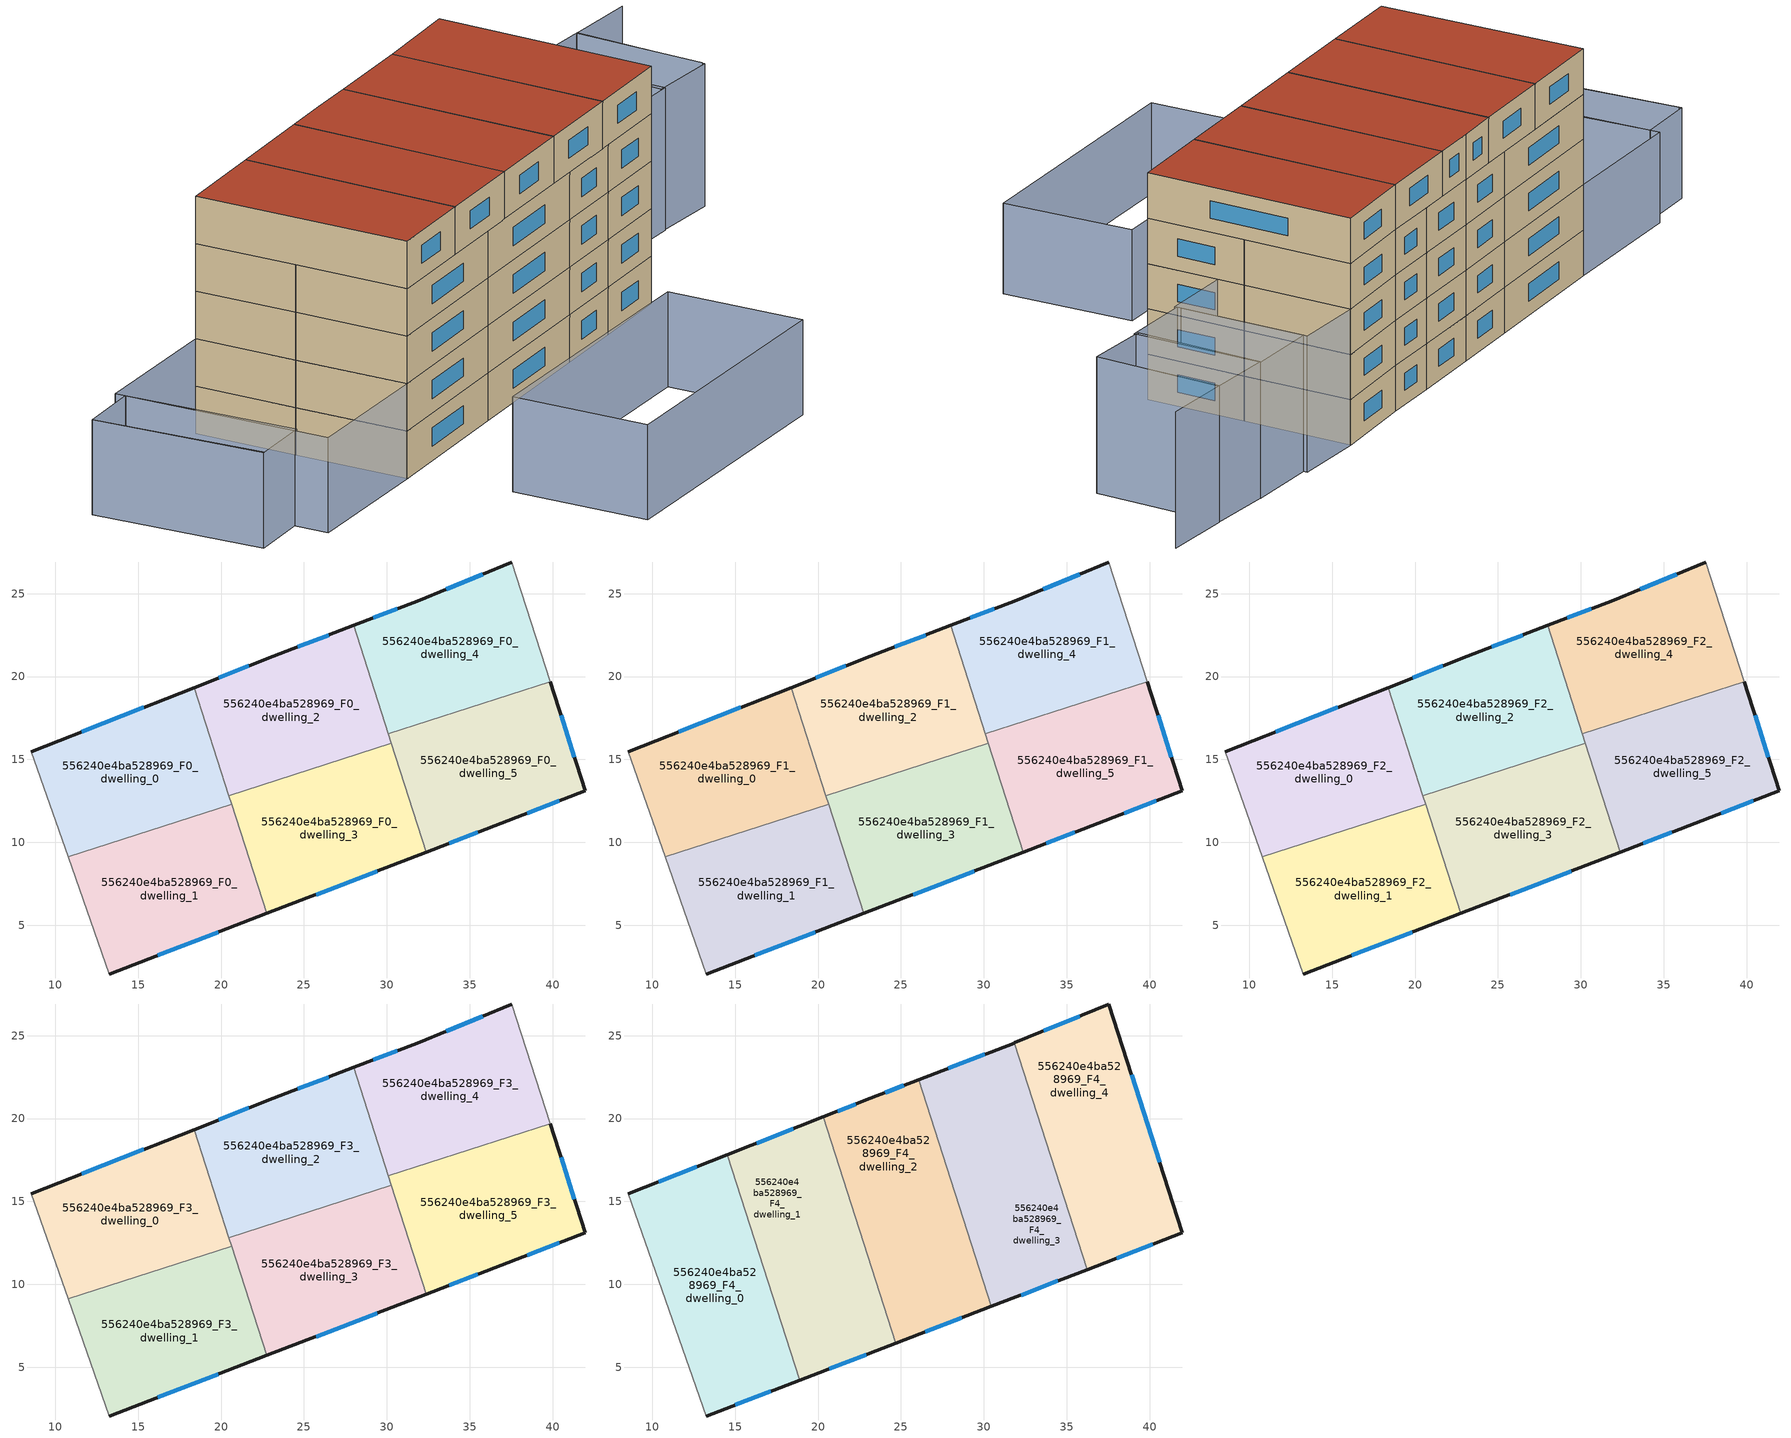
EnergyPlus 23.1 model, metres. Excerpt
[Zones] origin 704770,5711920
556240e4ba528969_F0_dwelling_0
 floor ground (EU_floor_Construction): 18.38,19.34 20.65,12.29 10.78,9.11 8.55,15.46 z0
 wall outside (EU_wall_Construction): 18.38,19.34 8.55,15.46 z0:3
 wall to 556240e4ba528969_F0_dwelling_1 (EU_wall_Construction): 10.78,9.11 20.65,12.29 z0:3
 wall adiabatic (EU_wall_Construction): 8.55,15.46 10.78,9.11 z0:3
 wall to 556240e4ba528969_F0_dwelling_2 (EU_wall_Construction): 20.48,12.81 18.38,19.34 z0:3
 wall to 556240e4ba528969_F0_dwelling_3 (EU_wall_Construction): 20.64,12.29 20.48,12.81 z0:3
 window (EU_Window_Construction): 15.34,18.14 11.58,16.66 z0.93:2.07
556240e4ba528969_F0_dwelling_1
 floor ground (EU_floor_Construction): 20.65,12.29 22.76,5.71 13.25,2.05 10.78,9.11 z0
 wall outside (EU_wall_Construction): 13.25,2.05 22.76,5.71 z0:3
 wall adiabatic (EU_wall_Construction): 10.78,9.11 13.25,2.05 z0:3
 wall to 556240e4ba528969_F0_dwelling_3 (EU_wall_Construction): 22.76,5.71 20.65,12.29 z0:3
 window (EU_Window_Construction): 16.19,3.18 19.82,4.58 z0.93:2.07
556240e4ba528969_F0_dwelling_2
 floor ground (EU_floor_Construction): 27.99,23.08 30.28,15.96 20.48,12.81 18.38,19.34 23.14,21.22 z0
 wall outside (EU_wall_Construction): 27.99,23.08 23.14,21.22 18.38,19.34 z0:3
 wall to 556240e4ba528969_F0_dwelling_3 (EU_wall_Construction): 20.48,12.81 30.28,15.96 z0:3
 wall to 556240e4ba528969_F0_dwelling_4 (EU_wall_Construction): 30.1,16.54 27.99,23.08 z0:3
 wall to 556240e4ba528969_F0_dwelling_5 (EU_wall_Construction): 30.28,15.97 30.1,16.54 z0:3
 window (EU_Window_Construction): 21.67,20.64 19.85,19.92 / 26.5,22.51 24.64,21.79 z0.93:2.07
556240e4ba528969_F0_dwelling_3
 floor ground (EU_floor_Construction): 30.28,15.96 32.39,9.41 22.76,5.71 20.48,12.81 z0
 wall outside (EU_wall_Construction): 22.76,5.71 32.39,9.41 z0:3
 wall to 556240e4ba528969_F0_dwelling_5 (EU_wall_Construction): 32.39,9.41 30.28,15.96 z0:3
 window (EU_Window_Construction): 25.73,6.85 29.42,8.26 z0.93:2.07
556240e4ba528969_F0_dwelling_4
 floor ground (EU_floor_Construction): 37.55,26.91 39.87,19.68 30.1,16.54 27.99,23.08 31.83,24.55 z0
 wall outside (EU_wall_Construction): 37.55,26.91 31.83,24.55 27.99,23.08 z0:3
 wall adiabatic (EU_wall_Construction): 39.87,19.68 37.55,26.91 z0:3
 wall to 556240e4ba528969_F0_dwelling_5 (EU_wall_Construction): 30.1,16.54 39.87,19.68 z0:3
 window (EU_Window_Construction): 30.65,24.1 29.18,23.54 / 35.78,26.18 33.6,25.28 z0.93:2.07
556240e4ba528969_F0_dwelling_5
 floor ground (EU_floor_Construction): 39.87,19.68 41.98,13.1 36.89,11.14 32.39,9.41 30.1,16.54 z0
 wall outside (EU_wall_Construction): 32.39,9.41 36.89,11.14 41.98,13.1 39.87,19.68 z0:3
 window (EU_Window_Construction): 41.33,15.13 40.52,17.65 / 38.46,11.74 40.41,12.5 / 33.78,9.94 35.5,10.6 z0.93:2.07
556240e4ba528969_F1_dwelling_0
 floor to 556240e4ba528969_F0_dwelling_0 (EU_floor_Construction): 18.38,19.34 20.65,12.29 10.78,9.11 8.55,15.46 z3
 wall outside (EU_wall_Construction): 18.38,19.34 8.55,15.46 z3:6
 wall to 556240e4ba528969_F1_dwelling_1 (EU_wall_Construction): 10.78,9.11 20.65,12.29 z3:6
 wall adiabatic (EU_wall_Construction): 8.55,15.46 10.78,9.11 z3:6
 wall to 556240e4ba528969_F1_dwelling_2 (EU_wall_Construction): 20.48,12.81 18.38,19.34 z3:6
 wall to 556240e4ba528969_F1_dwelling_3 (EU_wall_Construction): 20.64,12.29 20.48,12.81 z3:6
 window (EU_Window_Construction): 15.34,18.14 11.58,16.66 z3.93:5.07
556240e4ba528969_F1_dwelling_1
 floor to 556240e4ba528969_F0_dwelling_1 (EU_floor_Construction): 20.65,12.29 22.76,5.71 13.25,2.05 10.78,9.11 z3
 wall outside (EU_wall_Construction): 13.25,2.05 22.76,5.71 z3:6
 wall adiabatic (EU_wall_Construction): 10.78,9.11 13.25,2.05 z3:6
 wall to 556240e4ba528969_F1_dwelling_3 (EU_wall_Construction): 22.76,5.71 20.65,12.29 z3:6
 window (EU_Window_Construction): 16.19,3.18 19.82,4.58 z3.93:5.07
556240e4ba528969_F1_dwelling_2
 floor to 556240e4ba528969_F0_dwelling_2 (EU_floor_Construction): 27.99,23.08 30.28,15.96 20.48,12.81 18.38,19.34 23.14,21.22 z3
 wall outside (EU_wall_Construction): 27.99,23.08 23.14,21.22 18.38,19.34 z3:6
 wall to 556240e4ba528969_F1_dwelling_3 (EU_wall_Construction): 20.48,12.81 30.28,15.96 z3:6
 wall to 556240e4ba528969_F1_dwelling_4 (EU_wall_Construction): 30.1,16.54 27.99,23.08 z3:6
 wall to 556240e4ba528969_F1_dwelling_5 (EU_wall_Construction): 30.28,15.97 30.1,16.54 z3:6
 window (EU_Window_Construction): 21.67,20.64 19.85,19.92 / 26.5,22.51 24.64,21.79 z3.93:5.07
556240e4ba528969_F1_dwelling_3
 floor to 556240e4ba528969_F0_dwelling_3 (EU_floor_Construction): 30.28,15.96 32.39,9.41 22.76,5.71 20.48,12.81 z3
 wall outside (EU_wall_Construction): 22.76,5.71 32.39,9.41 z3:6
 wall to 556240e4ba528969_F1_dwelling_5 (EU_wall_Construction): 32.39,9.41 30.28,15.96 z3:6
 window (EU_Window_Construction): 25.73,6.85 29.42,8.26 z3.93:5.07
556240e4ba528969_F1_dwelling_4
 floor to 556240e4ba528969_F0_dwelling_4 (EU_floor_Construction): 37.55,26.91 39.87,19.68 30.1,16.54 27.99,23.08 31.83,24.55 z3
 wall outside (EU_wall_Construction): 37.55,26.91 31.83,24.55 27.99,23.08 z3:6
 wall adiabatic (EU_wall_Construction): 39.87,19.68 37.55,26.91 z3:6
 wall to 556240e4ba528969_F1_dwelling_5 (EU_wall_Construction): 30.1,16.54 39.87,19.68 z3:6
 window (EU_Window_Construction): 30.65,24.1 29.18,23.54 / 35.78,26.18 33.6,25.28 z3.93:5.07
556240e4ba528969_F1_dwelling_5
 floor to 556240e4ba528969_F0_dwelling_5 (EU_floor_Construction): 39.87,19.68 41.98,13.1 36.89,11.14 32.39,9.41 30.1,16.54 z3
 wall outside (EU_wall_Construction): 32.39,9.41 36.89,11.14 41.98,13.1 39.87,19.68 z3:6
 window (EU_Window_Construction): 41.33,15.13 40.52,17.65 / 38.46,11.74 40.41,12.5 / 33.78,9.94 35.5,10.6 z3.93:5.07
556240e4ba528969_F2_dwelling_0
 floor to 556240e4ba528969_F1_dwelling_0 (EU_floor_Construction): 18.38,19.34 20.65,12.29 10.78,9.11 8.55,15.46 z6
 wall outside (EU_wall_Construction): 18.38,19.34 8.55,15.46 z6:9
 wall to 556240e4ba528969_F2_dwelling_1 (EU_wall_Construction): 10.78,9.11 20.65,12.29 z6:9
 wall adiabatic (EU_wall_Construction): 8.55,15.46 10.78,9.11 z6:9
 wall to 556240e4ba528969_F2_dwelling_2 (EU_wall_Construction): 20.48,12.81 18.38,19.34 z6:9
 wall to 556240e4ba528969_F2_dwelling_3 (EU_wall_Construction): 20.64,12.29 20.48,12.81 z6:9
 window (EU_Window_Construction): 15.34,18.14 11.58,16.66 z6.93:8.07
556240e4ba528969_F2_dwelling_1
 floor to 556240e4ba528969_F1_dwelling_1 (EU_floor_Construction): 20.65,12.29 22.76,5.71 13.25,2.05 10.78,9.11 z6
 wall outside (EU_wall_Construction): 13.25,2.05 22.76,5.71 z6:9
 wall adiabatic (EU_wall_Construction): 10.78,9.11 13.25,2.05 z6:9
 wall to 556240e4ba528969_F2_dwelling_3 (EU_wall_Construction): 22.76,5.71 20.65,12.29 z6:9
 window (EU_Window_Construction): 16.19,3.18 19.82,4.58 z6.93:8.07
556240e4ba528969_F2_dwelling_2
 floor to 556240e4ba528969_F1_dwelling_2 (EU_floor_Construction): 27.99,23.08 30.28,15.96 20.48,12.81 18.38,19.34 23.14,21.22 z6
 wall outside (EU_wall_Construction): 27.99,23.08 23.14,21.22 18.38,19.34 z6:9
 wall to 556240e4ba528969_F2_dwelling_3 (EU_wall_Construction): 20.48,12.81 30.28,15.96 z6:9
 wall to 556240e4ba528969_F2_dwelling_4 (EU_wall_Construction): 30.1,16.54 27.99,23.08 z6:9
 wall to 556240e4ba528969_F2_dwelling_5 (EU_wall_Construction): 30.28,15.97 30.1,16.54 z6:9
 window (EU_Window_Construction): 21.67,20.64 19.85,19.92 / 26.5,22.51 24.64,21.79 z6.93:8.07
556240e4ba528969_F2_dwelling_3
 floor to 556240e4ba528969_F1_dwelling_3 (EU_floor_Construction): 30.28,15.96 32.39,9.41 22.76,5.71 20.48,12.81 z6
 wall outside (EU_wall_Construction): 22.76,5.71 32.39,9.41 z6:9
 wall to 556240e4ba528969_F2_dwelling_5 (EU_wall_Construction): 32.39,9.41 30.28,15.96 z6:9
 window (EU_Window_Construction): 25.73,6.85 29.42,8.26 z6.93:8.07
556240e4ba528969_F2_dwelling_4
 floor to 556240e4ba528969_F1_dwelling_4 (EU_floor_Construction): 37.55,26.91 39.87,19.68 30.1,16.54 27.99,23.08 31.83,24.55 z6
 wall outside (EU_wall_Construction): 37.55,26.91 31.83,24.55 27.99,23.08 z6:9
 wall adiabatic (EU_wall_Construction): 39.87,19.68 37.55,26.91 z6:9
 wall to 556240e4ba528969_F2_dwelling_5 (EU_wall_Construction): 30.1,16.54 39.87,19.68 z6:9
 window (EU_Window_Construction): 30.65,24.1 29.18,23.54 / 35.78,26.18 33.6,25.28 z6.93:8.07
556240e4ba528969_F2_dwelling_5
 floor to 556240e4ba528969_F1_dwelling_5 (EU_floor_Construction): 39.87,19.68 41.98,13.1 36.89,11.14 32.39,9.41 30.1,16.54 z6
 wall outside (EU_wall_Construction): 32.39,9.41 36.89,11.14 41.98,13.1 39.87,19.68 z6:9
 window (EU_Window_Construction): 41.33,15.13 40.52,17.65 / 38.46,11.74 40.41,12.5 / 33.78,9.94 35.5,10.6 z6.93:8.07
556240e4ba528969_F3_dwelling_0
 floor to 556240e4ba528969_F2_dwelling_0 (EU_floor_Construction): 18.38,19.34 20.65,12.29 10.78,9.11 8.55,15.46 z9
 wall outside (EU_wall_Construction): 18.38,19.34 8.55,15.46 z9:12
 wall to 556240e4ba528969_F3_dwelling_1 (EU_wall_Construction): 10.78,9.11 20.65,12.29 z9:12
 wall adiabatic (EU_wall_Construction): 8.55,15.46 10.78,9.11 z9:12
 wall to 556240e4ba528969_F3_dwelling_2 (EU_wall_Construction): 20.48,12.81 18.38,19.34 z9:12
 wall to 556240e4ba528969_F3_dwelling_3 (EU_wall_Construction): 20.64,12.29 20.48,12.81 z9:12
 window (EU_Window_Construction): 15.34,18.14 11.58,16.66 z9.93:11.07
 ceiling adiabatic (EU_roof_Construction): 16.71,11.02 14.52,17.82 8.55,15.46 10.78,9.11 z12
556240e4ba528969_F3_dwelling_1
 floor to 556240e4ba528969_F2_dwelling_1 (EU_floor_Construction): 20.65,12.29 22.76,5.71 13.25,2.05 10.78,9.11 z9
 wall outside (EU_wall_Construction): 13.25,2.05 22.76,5.71 z9:12
 wall adiabatic (EU_wall_Construction): 10.78,9.11 13.25,2.05 z9:12
 wall to 556240e4ba528969_F3_dwelling_3 (EU_wall_Construction): 22.76,5.71 20.65,12.29 z9:12
 window (EU_Window_Construction): 16.19,3.18 19.82,4.58 z9.93:11.07
 ceiling adiabatic (EU_roof_Construction): 18.89,4.22 16.71,11.02 10.78,9.11 13.25,2.05 z12
556240e4ba528969_F3_dwelling_2
 floor to 556240e4ba528969_F2_dwelling_2 (EU_floor_Construction): 27.99,23.08 30.28,15.96 20.48,12.81 18.38,19.34 23.14,21.22 z9
 wall outside (EU_wall_Construction): 27.99,23.08 23.14,21.22 18.38,19.34 z9:12
 wall to 556240e4ba528969_F3_dwelling_3 (EU_wall_Construction): 20.48,12.81 30.28,15.96 z9:12
 wall to 556240e4ba528969_F3_dwelling_4 (EU_wall_Construction): 30.1,16.54 27.99,23.08 z9:12
 wall to 556240e4ba528969_F3_dwelling_5 (EU_wall_Construction): 30.28,15.97 30.1,16.54 z9:12
 window (EU_Window_Construction): 21.67,20.64 19.85,19.92 / 26.5,22.51 24.64,21.79 z9.93:11.07
556240e4ba528969_F3_dwelling_3
 floor to 556240e4ba528969_F2_dwelling_3 (EU_floor_Construction): 30.28,15.96 32.39,9.41 22.76,5.71 20.48,12.81 z9
 wall outside (EU_wall_Construction): 22.76,5.71 32.39,9.41 z9:12
 wall to 556240e4ba528969_F3_dwelling_5 (EU_wall_Construction): 32.39,9.41 30.28,15.96 z9:12
 window (EU_Window_Construction): 25.73,6.85 29.42,8.26 z9.93:11.07
556240e4ba528969_F3_dwelling_4
 floor to 556240e4ba528969_F2_dwelling_4 (EU_floor_Construction): 37.55,26.91 39.87,19.68 30.1,16.54 27.99,23.08 31.83,24.55 z9
 wall outside (EU_wall_Construction): 37.55,26.91 31.83,24.55 27.99,23.08 z9:12
 wall adiabatic (EU_wall_Construction): 39.87,19.68 37.55,26.91 z9:12
 wall to 556240e4ba528969_F3_dwelling_5 (EU_wall_Construction): 30.1,16.54 39.87,19.68 z9:12
 window (EU_Window_Construction): 30.65,24.1 29.18,23.54 / 35.78,26.18 33.6,25.28 z9.93:11.07
556240e4ba528969_F3_dwelling_5
 floor to 556240e4ba528969_F2_dwelling_5 (EU_floor_Construction): 39.87,19.68 41.98,13.1 36.89,11.14 32.39,9.41 30.1,16.54 z9
 wall outside (EU_wall_Construction): 32.39,9.41 36.89,11.14 41.98,13.1 39.87,19.68 z9:12
 window (EU_Window_Construction): 41.33,15.13 40.52,17.65 / 38.46,11.74 40.41,12.5 / 33.78,9.94 35.5,10.6 z9.93:11.07
556240e4ba528969_F4_dwelling_0
 floor adiabatic (EU_floor_Construction): 14.52,17.82 18.89,4.22 13.25,2.05 8.55,15.46 z12
 wall outside (EU_wall_Construction): 13.25,2.05 18.89,4.22 / 14.52,17.82 8.55,15.46 z12:15
 wall adiabatic (EU_wall_Construction): 8.55,15.46 13.25,2.05 z12:15
 wall to 556240e4ba528969_F4_dwelling_1 (EU_wall_Construction): 18.89,4.22 14.52,17.82 z12:15
 window (EU_Window_Construction): 14.99,2.72 17.15,3.55 / 12.68,17.09 10.39,16.19 z12.93:14.07
 roof outside (EU_roof_Construction): 18.89,4.22 14.52,17.82 8.55,15.46 13.25,2.05 z15
556240e4ba528969_F4_dwelling_1
 floor to 556240e4ba528969_F3_dwelling_1 (EU_floor_Construction): 20.65,12.29 22.76,5.71 18.89,4.22 16.71,11.02 z12
 floor to 556240e4ba528969_F3_dwelling_0 (EU_floor_Construction): 18.38,19.34 20.65,12.29 16.71,11.02 14.52,17.82 z12
 floor to 556240e4ba528969_F3_dwelling_2 (EU_floor_Construction): 20.3,20.1 22.44,13.45 20.48,12.81 18.38,19.34 z12
 floor to 556240e4ba528969_F3_dwelling_3 (EU_floor_Construction): 22.44,13.45 24.69,6.45 22.76,5.71 20.48,12.81 z12
 wall outside (EU_wall_Construction): 18.89,4.22 24.69,6.45 / 20.3,20.1 14.52,17.82 z12:15
 wall to 556240e4ba528969_F4_dwelling_2 (EU_wall_Construction): 24.69,6.45 20.3,20.1 z12:15
 window (EU_Window_Construction): 20.68,4.91 22.9,5.76 / 18.52,19.39 16.31,18.52 z12.93:14.07
 roof outside (EU_roof_Construction): 24.69,6.45 20.3,20.1 14.52,17.82 18.89,4.22 z15
556240e4ba528969_F4_dwelling_2
 floor to 556240e4ba528969_F3_dwelling_2 (EU_floor_Construction): 26.07,22.34 28.32,15.34 22.44,13.45 20.3,20.1 23.14,21.22 z12
 floor to 556240e4ba528969_F3_dwelling_3 (EU_floor_Construction): 28.32,15.34 30.46,8.67 24.69,6.45 22.44,13.45 z12
 wall outside (EU_wall_Construction): 26.07,22.34 23.14,21.22 20.3,20.1 / 24.69,6.45 30.46,8.67 z12:15
 wall to 556240e4ba528969_F4_dwelling_3 (EU_wall_Construction): 30.46,8.67 26.07,22.34 z12:15
 window (EU_Window_Construction): 22.27,20.87 21.18,20.44 / 25.17,21.99 24.05,21.57 / 26.47,7.13 28.68,7.98 z12.93:14.07
 roof outside (EU_roof_Construction): 30.46,8.67 26.07,22.34 23.14,21.22 20.3,20.1 24.69,6.45 z15
556240e4ba528969_F4_dwelling_3
 floor to 556240e4ba528969_F3_dwelling_3 (EU_floor_Construction): 30.28,15.96 32.39,9.41 30.46,8.67 28.32,15.34 z12
 floor to 556240e4ba528969_F3_dwelling_2 (EU_floor_Construction): 28,23.08 30.28,15.96 28.32,15.34 26.07,22.34 z12
 floor to 556240e4ba528969_F3_dwelling_4 (EU_floor_Construction): 31.84,24.56 34.02,17.8 30.1,16.54 28,23.08 31.83,24.55 z12
 floor to 556240e4ba528969_F3_dwelling_5 (EU_floor_Construction): 34.02,17.8 36.24,10.89 32.39,9.41 30.1,16.54 z12
 wall outside (EU_wall_Construction): 31.84,24.56 31.83,24.55 26.07,22.34 / 30.46,8.67 36.24,10.89 z12:15
 wall to 556240e4ba528969_F4_dwelling_4 (EU_wall_Construction): 36.24,10.89 31.84,24.56 z12:15
 window (EU_Window_Construction): 30.05,23.87 27.85,23.02 / 32.25,9.35 34.46,10.2 z12.93:14.07
 roof outside (EU_roof_Construction): 36.24,10.89 31.84,24.56 31.83,24.55 26.07,22.34 30.46,8.67 z15
556240e4ba528969_F4_dwelling_4
 floor to 556240e4ba528969_F3_dwelling_4 (EU_floor_Construction): 37.55,26.91 39.87,19.68 34.02,17.8 31.84,24.56 z12
 floor to 556240e4ba528969_F3_dwelling_5 (EU_floor_Construction): 39.87,19.68 41.98,13.1 36.37,10.94 36.24,10.89 34.02,17.8 z12
 wall outside (EU_wall_Construction): 36.24,10.89 41.98,13.1 37.55,26.91 31.84,24.56 z12:15
 window (EU_Window_Construction): 35.79,26.18 33.61,25.29 / 40.61,17.37 38.92,22.65 / 38.01,11.57 40.21,12.42 z12.93:14.07
 roof outside (EU_roof_Construction): 41.98,13.1 37.55,26.91 31.84,24.56 36.24,10.89 z15
shading: 54.35,22.68 51.88,31.03 / 51.88,31.03 56.68,32.45 / 40.44,17.89 37.55,26.91 / 37.55,26.91 42.48,28.49 / 42.48,28.49 45.37,19.47 / 45.37,19.47 40.44,17.89 / 45.32,19.64 42.53,28.21 / 42.53,28.21 47.4,29.79 / 47.4,29.79 50.18,21.22 / 50.18,21.22 45.32,19.64 / 47.4,29.74 51.95,31.05 / 51.95,31.05 54.4,22.51 / 54.4,22.51 49.85,21.2 / 49.85,21.2 47.4,29.74 z0:9; -4.23,9.79 -0.09,-0.52 / 37.24,-5.72 19.61,-12.05 / 19.61,-12.05 16.56,-3.55 / 16.56,-3.55 34.19,2.78 / 34.19,2.78 37.24,-5.72 / -0.2,-0.56 -4.3,9.98 / -4.3,9.98 -0.43,11.49 / -0.43,11.49 3.67,0.95 / 3.67,0.95 -0.2,-0.56 / 13.42,2.12 4.22,-1.24 / 4.22,-1.24 -0.66,12.1 / -0.66,12.1 8.55,15.46 / 8.55,15.46 13.42,2.12 z0:6
[Building]
EU S2 Campaign: North Axis=0; Terrain=City; Solar Distribution=FullExterior
[Site:Location]
London: Latitude=51.5; Longitude=-0.5; Time Zone=0; Elevation=25
[SizingPeriod:WeatherFileDays]
AnnualSizingPeriod: Begin Month=1; Begin Day of Month=1; End Month=12; End Day of Month=31; Day of Week for Start Day=Monday; Use Weather File Daylight Saving Period=No; Use Weather File Rain and Snow Indicators=No
[MATERIAL]
EU_InternalMass_Material: Roughness=MediumRough; Thickness=0.1; Conductivity=1; Density=1800; Specific Heat=900; Thermal Absorptance=0.9; Solar Absorptance=0.7; Visible Absorptance=0.7
[MATERIAL:NOMASS] Roughness=MediumRough; Thermal Absorptance=0.9; Solar Absorptance=0.7; Visible Absorptance=0.7
Name | Thermal Resistance
EU_wall_NoMass | 0.53138
EU_roof_NoMass | 2.54466
EU_floor_NoMass | 1.96308
[WINDOWMATERIAL:SIMPLEGLAZINGSYSTEM]
EU_Window_SimpleGlazing: UFactor=4.07112; Solar Heat Gain Coefficient=0.85; Visible Transmittance=0.85
[CONSTRUCTION]
EU_wall_Construction: EU_wall_NoMass
EU_roof_Construction: EU_roof_NoMass
EU_floor_Construction: EU_floor_NoMass
EU_Window_Construction: EU_Window_SimpleGlazing
EU_InternalMass_Construction: EU_InternalMass_Material
[ZONE] Type=1; Multiplier=1; Ceiling Height=autocalculate; Floor Area=autocalculate; Part of Total Floor Area=Yes
Name | Volume
556240e4ba528969_F0_dwelling_0; 556240e4ba528969_F1_dwelling_0; 556240e4ba528969_F2_dwelling_0; 556240e4ba528969_F3_dwelling_0 | 221.736
556240e4ba528969_F4_dwelling_0 | 266.096
556240e4ba528969_F0_dwelling_1; 556240e4ba528969_F1_dwelling_1; 556240e4ba528969_F2_dwelling_1; 556240e4ba528969_F3_dwelling_1 | 221.74
556240e4ba528969_F4_dwelling_1 | 266.082
556240e4ba528969_F0_dwelling_2; 556240e4ba528969_F1_dwelling_2; 556240e4ba528969_F2_dwelling_2; 556240e4ba528969_F3_dwelling_2 | 221.733
556240e4ba528969_F4_dwelling_2 | 266.108
556240e4ba528969_F0_dwelling_3; 556240e4ba528969_F1_dwelling_3; 556240e4ba528969_F2_dwelling_3; 556240e4ba528969_F3_dwelling_3 | 221.746
556240e4ba528969_F4_dwelling_3 | 266.081
556240e4ba528969_F0_dwelling_4; 556240e4ba528969_F1_dwelling_4; 556240e4ba528969_F2_dwelling_4; 556240e4ba528969_F3_dwelling_4 | 221.75
556240e4ba528969_F4_dwelling_4 | 266.076
556240e4ba528969_F0_dwelling_5; 556240e4ba528969_F1_dwelling_5; 556240e4ba528969_F2_dwelling_5; 556240e4ba528969_F3_dwelling_5 | 221.741
[INTERNALMASS] Construction=EU_InternalMass_Construction
Name | Zone or ZoneList | Surface Area
556240e4ba528969_F0_dwelling_0_EU_InternalMass | 556240e4ba528969_F0_dwelling_0 | 73.9121
556240e4ba528969_F0_dwelling_1_EU_InternalMass | 556240e4ba528969_F0_dwelling_1 | 73.9132
556240e4ba528969_F0_dwelling_2_EU_InternalMass | 556240e4ba528969_F0_dwelling_2 | 73.9113
556240e4ba528969_F0_dwelling_3_EU_InternalMass | 556240e4ba528969_F0_dwelling_3 | 73.9147
556240e4ba528969_F0_dwelling_4_EU_InternalMass | 556240e4ba528969_F0_dwelling_4 | 73.9163
556240e4ba528969_F0_dwelling_5_EU_InternalMass | 556240e4ba528969_F0_dwelling_5 | 73.914
556240e4ba528969_F1_dwelling_0_EU_InternalMass | 556240e4ba528969_F1_dwelling_0 | 73.9121
556240e4ba528969_F1_dwelling_1_EU_InternalMass | 556240e4ba528969_F1_dwelling_1 | 73.9132
556240e4ba528969_F1_dwelling_2_EU_InternalMass | 556240e4ba528969_F1_dwelling_2 | 73.9113
556240e4ba528969_F1_dwelling_3_EU_InternalMass | 556240e4ba528969_F1_dwelling_3 | 73.9147
556240e4ba528969_F1_dwelling_4_EU_InternalMass | 556240e4ba528969_F1_dwelling_4 | 73.9163
556240e4ba528969_F1_dwelling_5_EU_InternalMass | 556240e4ba528969_F1_dwelling_5 | 73.914
556240e4ba528969_F2_dwelling_0_EU_InternalMass | 556240e4ba528969_F2_dwelling_0 | 73.9121
556240e4ba528969_F2_dwelling_1_EU_InternalMass | 556240e4ba528969_F2_dwelling_1 | 73.9132
556240e4ba528969_F2_dwelling_2_EU_InternalMass | 556240e4ba528969_F2_dwelling_2 | 73.9113
556240e4ba528969_F2_dwelling_3_EU_InternalMass | 556240e4ba528969_F2_dwelling_3 | 73.9147
556240e4ba528969_F2_dwelling_4_EU_InternalMass | 556240e4ba528969_F2_dwelling_4 | 73.9163
556240e4ba528969_F2_dwelling_5_EU_InternalMass | 556240e4ba528969_F2_dwelling_5 | 73.914
556240e4ba528969_F3_dwelling_0_EU_InternalMass | 556240e4ba528969_F3_dwelling_0 | 73.9121
556240e4ba528969_F3_dwelling_1_EU_InternalMass | 556240e4ba528969_F3_dwelling_1 | 73.9132
556240e4ba528969_F3_dwelling_2_EU_InternalMass | 556240e4ba528969_F3_dwelling_2 | 73.9113
556240e4ba528969_F3_dwelling_3_EU_InternalMass | 556240e4ba528969_F3_dwelling_3 | 73.9147
556240e4ba528969_F3_dwelling_4_EU_InternalMass | 556240e4ba528969_F3_dwelling_4 | 73.9163
556240e4ba528969_F3_dwelling_5_EU_InternalMass | 556240e4ba528969_F3_dwelling_5 | 73.914
556240e4ba528969_F4_dwelling_0_EU_InternalMass | 556240e4ba528969_F4_dwelling_0 | 88.6987
556240e4ba528969_F4_dwelling_1_EU_InternalMass | 556240e4ba528969_F4_dwelling_1 | 88.6942
556240e4ba528969_F4_dwelling_2_EU_InternalMass | 556240e4ba528969_F4_dwelling_2 | 88.7026
556240e4ba528969_F4_dwelling_3_EU_InternalMass | 556240e4ba528969_F4_dwelling_3 | 88.6938
556240e4ba528969_F4_dwelling_4_EU_InternalMass | 556240e4ba528969_F4_dwelling_4 | 88.6951
[OTHEREQUIPMENT] Fuel Type=Electricity; Design Level Calculation Method=Watts/Area; Power per Zone Floor Area=1; Fraction Latent=0; Fraction Radiant=0; Fraction Lost=0; Carbon Dioxide Generation Rate=0; EndUse Subcategory=EU_Step8_InternalGains
Name | Zone or ZoneList or Space or SpaceList | Schedule
EU_Step8_InternalGain_556240e4ba528969_F0_dwelling_0_f000 | 556240e4ba528969_F0_dwelling_0 | EU_Step8_GainSchedule_556240e4ba528969_F0_dwelling_0_f000
EU_Step8_InternalGain_556240e4ba528969_F0_dwelling_1_f000 | 556240e4ba528969_F0_dwelling_1 | EU_Step8_GainSchedule_556240e4ba528969_F0_dwelling_1_f000
EU_Step8_InternalGain_556240e4ba528969_F0_dwelling_2_f000 | 556240e4ba528969_F0_dwelling_2 | EU_Step8_GainSchedule_556240e4ba528969_F0_dwelling_2_f000
EU_Step8_InternalGain_556240e4ba528969_F0_dwelling_3_f000 | 556240e4ba528969_F0_dwelling_3 | EU_Step8_GainSchedule_556240e4ba528969_F0_dwelling_3_f000
EU_Step8_InternalGain_556240e4ba528969_F0_dwelling_4_f000 | 556240e4ba528969_F0_dwelling_4 | EU_Step8_GainSchedule_556240e4ba528969_F0_dwelling_4_f000
EU_Step8_InternalGain_556240e4ba528969_F0_dwelling_5_f000 | 556240e4ba528969_F0_dwelling_5 | EU_Step8_GainSchedule_556240e4ba528969_F0_dwelling_5_f000
EU_Step8_InternalGain_556240e4ba528969_F1_dwelling_0_f000 | 556240e4ba528969_F1_dwelling_0 | EU_Step8_GainSchedule_556240e4ba528969_F1_dwelling_0_f000
EU_Step8_InternalGain_556240e4ba528969_F1_dwelling_1_f000 | 556240e4ba528969_F1_dwelling_1 | EU_Step8_GainSchedule_556240e4ba528969_F1_dwelling_1_f000
EU_Step8_InternalGain_556240e4ba528969_F1_dwelling_2_f000 | 556240e4ba528969_F1_dwelling_2 | EU_Step8_GainSchedule_556240e4ba528969_F1_dwelling_2_f000
EU_Step8_InternalGain_556240e4ba528969_F1_dwelling_3_f000 | 556240e4ba528969_F1_dwelling_3 | EU_Step8_GainSchedule_556240e4ba528969_F1_dwelling_3_f000
EU_Step8_InternalGain_556240e4ba528969_F1_dwelling_4_f000 | 556240e4ba528969_F1_dwelling_4 | EU_Step8_GainSchedule_556240e4ba528969_F1_dwelling_4_f000
EU_Step8_InternalGain_556240e4ba528969_F1_dwelling_5_f000 | 556240e4ba528969_F1_dwelling_5 | EU_Step8_GainSchedule_556240e4ba528969_F1_dwelling_5_f000
EU_Step8_InternalGain_556240e4ba528969_F2_dwelling_0_f000 | 556240e4ba528969_F2_dwelling_0 | EU_Step8_GainSchedule_556240e4ba528969_F2_dwelling_0_f000
EU_Step8_InternalGain_556240e4ba528969_F2_dwelling_1_f000 | 556240e4ba528969_F2_dwelling_1 | EU_Step8_GainSchedule_556240e4ba528969_F2_dwelling_1_f000
EU_Step8_InternalGain_556240e4ba528969_F2_dwelling_2_f000 | 556240e4ba528969_F2_dwelling_2 | EU_Step8_GainSchedule_556240e4ba528969_F2_dwelling_2_f000
EU_Step8_InternalGain_556240e4ba528969_F2_dwelling_3_f000 | 556240e4ba528969_F2_dwelling_3 | EU_Step8_GainSchedule_556240e4ba528969_F2_dwelling_3_f000
EU_Step8_InternalGain_556240e4ba528969_F2_dwelling_4_f000 | 556240e4ba528969_F2_dwelling_4 | EU_Step8_GainSchedule_556240e4ba528969_F2_dwelling_4_f000
EU_Step8_InternalGain_556240e4ba528969_F2_dwelling_5_f000 | 556240e4ba528969_F2_dwelling_5 | EU_Step8_GainSchedule_556240e4ba528969_F2_dwelling_5_f000
EU_Step8_InternalGain_556240e4ba528969_F3_dwelling_0_f000 | 556240e4ba528969_F3_dwelling_0 | EU_Step8_GainSchedule_556240e4ba528969_F3_dwelling_0_f000
EU_Step8_InternalGain_556240e4ba528969_F3_dwelling_1_f000 | 556240e4ba528969_F3_dwelling_1 | EU_Step8_GainSchedule_556240e4ba528969_F3_dwelling_1_f000
EU_Step8_InternalGain_556240e4ba528969_F3_dwelling_2_f000 | 556240e4ba528969_F3_dwelling_2 | EU_Step8_GainSchedule_556240e4ba528969_F3_dwelling_2_f000
EU_Step8_InternalGain_556240e4ba528969_F3_dwelling_3_f000 | 556240e4ba528969_F3_dwelling_3 | EU_Step8_GainSchedule_556240e4ba528969_F3_dwelling_3_f000
EU_Step8_InternalGain_556240e4ba528969_F3_dwelling_4_f000 | 556240e4ba528969_F3_dwelling_4 | EU_Step8_GainSchedule_556240e4ba528969_F3_dwelling_4_f000
EU_Step8_InternalGain_556240e4ba528969_F3_dwelling_5_f000 | 556240e4ba528969_F3_dwelling_5 | EU_Step8_GainSchedule_556240e4ba528969_F3_dwelling_5_f000
EU_Step8_InternalGain_556240e4ba528969_F4_dwelling_0_f000 | 556240e4ba528969_F4_dwelling_0 | EU_Step8_GainSchedule_556240e4ba528969_F4_dwelling_0_f000
EU_Step8_InternalGain_556240e4ba528969_F4_dwelling_1_f000 | 556240e4ba528969_F4_dwelling_1 | EU_Step8_GainSchedule_556240e4ba528969_F4_dwelling_1_f000
EU_Step8_InternalGain_556240e4ba528969_F4_dwelling_2_f000 | 556240e4ba528969_F4_dwelling_2 | EU_Step8_GainSchedule_556240e4ba528969_F4_dwelling_2_f000
EU_Step8_InternalGain_556240e4ba528969_F4_dwelling_3_f000 | 556240e4ba528969_F4_dwelling_3 | EU_Step8_GainSchedule_556240e4ba528969_F4_dwelling_3_f000
EU_Step8_InternalGain_556240e4ba528969_F4_dwelling_4_f000 | 556240e4ba528969_F4_dwelling_4 | EU_Step8_GainSchedule_556240e4ba528969_F4_dwelling_4_f000
[ZONEVENTILATION:DESIGNFLOWRATE] Schedule=EU_AlwaysOn; Design Flow Rate Calculation Method=AirChanges/Hour; Air Changes per Hour=0.463094; Ventilation Type=Natural; Fan Pressure Rise=0; Fan Total Efficiency=1; Constant Term Coefficient=1; Temperature Term Coefficient=0; Velocity Term Coefficient=0; Velocity Squared Term Coefficient=0; Minimum Indoor Temperature=-100; Maximum Indoor Temperature=100; Delta Temperature=-100; Minimum Outdoor Temperature=-100; Maximum Outdoor Temperature=100; Maximum Wind Speed=40
Name | Zone or ZoneList or Space or SpaceList
EU_ConstantAir_556240e4ba528969_F0_dwelling_0 | 556240e4ba528969_F0_dwelling_0
EU_ConstantAir_556240e4ba528969_F0_dwelling_1 | 556240e4ba528969_F0_dwelling_1
EU_ConstantAir_556240e4ba528969_F0_dwelling_2 | 556240e4ba528969_F0_dwelling_2
EU_ConstantAir_556240e4ba528969_F0_dwelling_3 | 556240e4ba528969_F0_dwelling_3
EU_ConstantAir_556240e4ba528969_F0_dwelling_4 | 556240e4ba528969_F0_dwelling_4
EU_ConstantAir_556240e4ba528969_F0_dwelling_5 | 556240e4ba528969_F0_dwelling_5
EU_ConstantAir_556240e4ba528969_F1_dwelling_0 | 556240e4ba528969_F1_dwelling_0
EU_ConstantAir_556240e4ba528969_F1_dwelling_1 | 556240e4ba528969_F1_dwelling_1
EU_ConstantAir_556240e4ba528969_F1_dwelling_2 | 556240e4ba528969_F1_dwelling_2
EU_ConstantAir_556240e4ba528969_F1_dwelling_3 | 556240e4ba528969_F1_dwelling_3
EU_ConstantAir_556240e4ba528969_F1_dwelling_4 | 556240e4ba528969_F1_dwelling_4
EU_ConstantAir_556240e4ba528969_F1_dwelling_5 | 556240e4ba528969_F1_dwelling_5
EU_ConstantAir_556240e4ba528969_F2_dwelling_0 | 556240e4ba528969_F2_dwelling_0
EU_ConstantAir_556240e4ba528969_F2_dwelling_1 | 556240e4ba528969_F2_dwelling_1
EU_ConstantAir_556240e4ba528969_F2_dwelling_2 | 556240e4ba528969_F2_dwelling_2
EU_ConstantAir_556240e4ba528969_F2_dwelling_3 | 556240e4ba528969_F2_dwelling_3
EU_ConstantAir_556240e4ba528969_F2_dwelling_4 | 556240e4ba528969_F2_dwelling_4
EU_ConstantAir_556240e4ba528969_F2_dwelling_5 | 556240e4ba528969_F2_dwelling_5
EU_ConstantAir_556240e4ba528969_F3_dwelling_0 | 556240e4ba528969_F3_dwelling_0
EU_ConstantAir_556240e4ba528969_F3_dwelling_1 | 556240e4ba528969_F3_dwelling_1
EU_ConstantAir_556240e4ba528969_F3_dwelling_2 | 556240e4ba528969_F3_dwelling_2
EU_ConstantAir_556240e4ba528969_F3_dwelling_3 | 556240e4ba528969_F3_dwelling_3
EU_ConstantAir_556240e4ba528969_F3_dwelling_4 | 556240e4ba528969_F3_dwelling_4
EU_ConstantAir_556240e4ba528969_F3_dwelling_5 | 556240e4ba528969_F3_dwelling_5
EU_ConstantAir_556240e4ba528969_F4_dwelling_0 | 556240e4ba528969_F4_dwelling_0
EU_ConstantAir_556240e4ba528969_F4_dwelling_1 | 556240e4ba528969_F4_dwelling_1
EU_ConstantAir_556240e4ba528969_F4_dwelling_2 | 556240e4ba528969_F4_dwelling_2
EU_ConstantAir_556240e4ba528969_F4_dwelling_3 | 556240e4ba528969_F4_dwelling_3
EU_ConstantAir_556240e4ba528969_F4_dwelling_4 | 556240e4ba528969_F4_dwelling_4
[HVACTEMPLATE:THERMOSTAT] Constant Heating Setpoint=20; Constant Cooling Setpoint=50
EU_HeatOnly_556240e4ba528969_F0_dwelling_0; EU_HeatOnly_556240e4ba528969_F0_dwelling_1; EU_HeatOnly_556240e4ba528969_F0_dwelling_2; EU_HeatOnly_556240e4ba528969_F0_dwelling_3; EU_HeatOnly_556240e4ba528969_F0_dwelling_4; EU_HeatOnly_556240e4ba528969_F0_dwelling_5; EU_HeatOnly_556240e4ba528969_F1_dwelling_0; EU_HeatOnly_556240e4ba528969_F1_dwelling_1; EU_HeatOnly_556240e4ba528969_F1_dwelling_2; EU_HeatOnly_556240e4ba528969_F1_dwelling_3; EU_HeatOnly_556240e4ba528969_F1_dwelling_4; EU_HeatOnly_556240e4ba528969_F1_dwelling_5; EU_HeatOnly_556240e4ba528969_F2_dwelling_0; EU_HeatOnly_556240e4ba528969_F2_dwelling_1; EU_HeatOnly_556240e4ba528969_F2_dwelling_2; EU_HeatOnly_556240e4ba528969_F2_dwelling_3; EU_HeatOnly_556240e4ba528969_F2_dwelling_4; EU_HeatOnly_556240e4ba528969_F2_dwelling_5; EU_HeatOnly_556240e4ba528969_F3_dwelling_0; EU_HeatOnly_556240e4ba528969_F3_dwelling_1; EU_HeatOnly_556240e4ba528969_F3_dwelling_2; EU_HeatOnly_556240e4ba528969_F3_dwelling_3; EU_HeatOnly_556240e4ba528969_F3_dwelling_4; EU_HeatOnly_556240e4ba528969_F3_dwelling_5; EU_HeatOnly_556240e4ba528969_F4_dwelling_0; EU_HeatOnly_556240e4ba528969_F4_dwelling_1; EU_HeatOnly_556240e4ba528969_F4_dwelling_2; EU_HeatOnly_556240e4ba528969_F4_dwelling_3; EU_HeatOnly_556240e4ba528969_F4_dwelling_4
[HVACTEMPLATE:ZONE:IDEALLOADSAIRSYSTEM] System Availability Schedule=EU_AlwaysOn; Maximum Heating Supply Air Temperature=50; Minimum Cooling Supply Air Temperature=13; Maximum Heating Supply Air Humidity Ratio=0.0156; Minimum Cooling Supply Air Humidity Ratio=0.0077; Heating Limit=NoLimit; Cooling Limit=NoLimit; Heating Availability Schedule=EU_AlwaysOn; Cooling Availability Schedule=EU_CoolingOff; Dehumidification Control Type=ConstantSensibleHeatRatio; Cooling Sensible Heat Ratio=0.7; Dehumidification Setpoint=60; Humidification Control Type=None; Humidification Setpoint=30; Outdoor Air Method=None; Outdoor Air Flow Rate per Person=0.00944; Outdoor Air Flow Rate per Zone Floor Area=0; Outdoor Air Flow Rate per Zone=0; Demand Controlled Ventilation Type=None; Outdoor Air Economizer Type=NoEconomizer; Heat Recovery Type=None; Sensible Heat Recovery Effectiveness=0.7; Latent Heat Recovery Effectiveness=0.65
Name | Template Thermostat
556240e4ba528969_F0_dwelling_0 | EU_HeatOnly_556240e4ba528969_F0_dwelling_0
556240e4ba528969_F0_dwelling_1 | EU_HeatOnly_556240e4ba528969_F0_dwelling_1
556240e4ba528969_F0_dwelling_2 | EU_HeatOnly_556240e4ba528969_F0_dwelling_2
556240e4ba528969_F0_dwelling_3 | EU_HeatOnly_556240e4ba528969_F0_dwelling_3
556240e4ba528969_F0_dwelling_4 | EU_HeatOnly_556240e4ba528969_F0_dwelling_4
556240e4ba528969_F0_dwelling_5 | EU_HeatOnly_556240e4ba528969_F0_dwelling_5
556240e4ba528969_F1_dwelling_0 | EU_HeatOnly_556240e4ba528969_F1_dwelling_0
556240e4ba528969_F1_dwelling_1 | EU_HeatOnly_556240e4ba528969_F1_dwelling_1
556240e4ba528969_F1_dwelling_2 | EU_HeatOnly_556240e4ba528969_F1_dwelling_2
556240e4ba528969_F1_dwelling_3 | EU_HeatOnly_556240e4ba528969_F1_dwelling_3
556240e4ba528969_F1_dwelling_4 | EU_HeatOnly_556240e4ba528969_F1_dwelling_4
556240e4ba528969_F1_dwelling_5 | EU_HeatOnly_556240e4ba528969_F1_dwelling_5
556240e4ba528969_F2_dwelling_0 | EU_HeatOnly_556240e4ba528969_F2_dwelling_0
556240e4ba528969_F2_dwelling_1 | EU_HeatOnly_556240e4ba528969_F2_dwelling_1
556240e4ba528969_F2_dwelling_2 | EU_HeatOnly_556240e4ba528969_F2_dwelling_2
556240e4ba528969_F2_dwelling_3 | EU_HeatOnly_556240e4ba528969_F2_dwelling_3
556240e4ba528969_F2_dwelling_4 | EU_HeatOnly_556240e4ba528969_F2_dwelling_4
556240e4ba528969_F2_dwelling_5 | EU_HeatOnly_556240e4ba528969_F2_dwelling_5
556240e4ba528969_F3_dwelling_0 | EU_HeatOnly_556240e4ba528969_F3_dwelling_0
556240e4ba528969_F3_dwelling_1 | EU_HeatOnly_556240e4ba528969_F3_dwelling_1
556240e4ba528969_F3_dwelling_2 | EU_HeatOnly_556240e4ba528969_F3_dwelling_2
556240e4ba528969_F3_dwelling_3 | EU_HeatOnly_556240e4ba528969_F3_dwelling_3
556240e4ba528969_F3_dwelling_4 | EU_HeatOnly_556240e4ba528969_F3_dwelling_4
556240e4ba528969_F3_dwelling_5 | EU_HeatOnly_556240e4ba528969_F3_dwelling_5
556240e4ba528969_F4_dwelling_0 | EU_HeatOnly_556240e4ba528969_F4_dwelling_0
556240e4ba528969_F4_dwelling_1 | EU_HeatOnly_556240e4ba528969_F4_dwelling_1
556240e4ba528969_F4_dwelling_2 | EU_HeatOnly_556240e4ba528969_F4_dwelling_2
556240e4ba528969_F4_dwelling_3 | EU_HeatOnly_556240e4ba528969_F4_dwelling_3
556240e4ba528969_F4_dwelling_4 | EU_HeatOnly_556240e4ba528969_F4_dwelling_4
[SIZING:ZONE] Zone Cooling Design Supply Air Temperature Input Method=SupplyAirTemperature; Zone Cooling Design Supply Air Temperature=13; Zone Heating Design Supply Air Temperature Input Method=SupplyAirTemperature; Zone Heating Design Supply Air Temperature=50; Zone Cooling Design Supply Air Humidity Ratio=0.008; Zone Heating Design Supply Air Humidity Ratio=0.008; Cooling Design Air Flow Method=DesignDay; Cooling Design Air Flow Rate=0; Cooling Minimum Air Flow per Zone Floor Area=0.000762; Cooling Minimum Air Flow=0; Cooling Minimum Air Flow Fraction=0.2; Heating Design Air Flow Method=DesignDay; Heating Design Air Flow Rate=0; Heating Maximum Air Flow per Zone Floor Area=0.002032; Heating Maximum Air Flow=0.141576; Heating Maximum Air Flow Fraction=0.3; Account for Dedicated Outdoor Air System=No; Dedicated Outdoor Air System Control Strategy=NeutralSupplyAir; Dedicated Outdoor Air Low Setpoint Temperature for Design=autosize; Dedicated Outdoor Air High Setpoint Temperature for Design=autosize; Zone Load Sizing Method=Sensible Load Only No Latent Load; Zone Latent Cooling Design Supply Air Humidity Ratio Input Method=HumidityRatioDifference; Zone Cooling Design Supply Air Humidity Ratio Difference=0.005; Zone Latent Heating Design Supply Air Humidity Ratio Input Method=HumidityRatioDifference; Zone Humidification Design Supply Air Humidity Ratio Difference=0.005
556240e4ba528969_F0_dwelling_0; 556240e4ba528969_F0_dwelling_1; 556240e4ba528969_F0_dwelling_2; 556240e4ba528969_F0_dwelling_3; 556240e4ba528969_F0_dwelling_4; 556240e4ba528969_F0_dwelling_5; 556240e4ba528969_F1_dwelling_0; 556240e4ba528969_F1_dwelling_1; 556240e4ba528969_F1_dwelling_2; 556240e4ba528969_F1_dwelling_3; 556240e4ba528969_F1_dwelling_4; 556240e4ba528969_F1_dwelling_5; 556240e4ba528969_F2_dwelling_0; 556240e4ba528969_F2_dwelling_1; 556240e4ba528969_F2_dwelling_2; 556240e4ba528969_F2_dwelling_3; 556240e4ba528969_F2_dwelling_4; 556240e4ba528969_F2_dwelling_5; 556240e4ba528969_F3_dwelling_0; 556240e4ba528969_F3_dwelling_1; 556240e4ba528969_F3_dwelling_2; 556240e4ba528969_F3_dwelling_3; 556240e4ba528969_F3_dwelling_4; 556240e4ba528969_F3_dwelling_5; 556240e4ba528969_F4_dwelling_0; 556240e4ba528969_F4_dwelling_1; 556240e4ba528969_F4_dwelling_2; 556240e4ba528969_F4_dwelling_3; 556240e4ba528969_F4_dwelling_4
[SCHEDULE:CONSTANT]
Name | Hourly Value
EU_AlwaysOn | 1
EU_CoolingOff | 0
[SCHEDULE:FILE] Column Number=1; Rows to Skip at Top=0; Number of Hours of Data=8760; Column Separator=Comma; Interpolate to Timestep=No; Minutes per Item=60; Adjust Schedule for Daylight Savings=Yes
Name | File
EU_Step8_GainSchedule_556240e4ba528969_F0_dwelling_0_f000 | ../../schedules/556240e4ba528969/556240e4ba528969_F0_dwelling_0_f000_gain.csv
EU_Step8_GainSchedule_556240e4ba528969_F0_dwelling_1_f000 | ../../schedules/556240e4ba528969/556240e4ba528969_F0_dwelling_1_f000_gain.csv
EU_Step8_GainSchedule_556240e4ba528969_F0_dwelling_2_f000 | ../../schedules/556240e4ba528969/556240e4ba528969_F0_dwelling_2_f000_gain.csv
EU_Step8_GainSchedule_556240e4ba528969_F0_dwelling_3_f000 | ../../schedules/556240e4ba528969/556240e4ba528969_F0_dwelling_3_f000_gain.csv
EU_Step8_GainSchedule_556240e4ba528969_F0_dwelling_4_f000 | ../../schedules/556240e4ba528969/556240e4ba528969_F0_dwelling_4_f000_gain.csv
EU_Step8_GainSchedule_556240e4ba528969_F0_dwelling_5_f000 | ../../schedules/556240e4ba528969/556240e4ba528969_F0_dwelling_5_f000_gain.csv
EU_Step8_GainSchedule_556240e4ba528969_F1_dwelling_0_f000 | ../../schedules/556240e4ba528969/556240e4ba528969_F1_dwelling_0_f000_gain.csv
EU_Step8_GainSchedule_556240e4ba528969_F1_dwelling_1_f000 | ../../schedules/556240e4ba528969/556240e4ba528969_F1_dwelling_1_f000_gain.csv
EU_Step8_GainSchedule_556240e4ba528969_F1_dwelling_2_f000 | ../../schedules/556240e4ba528969/556240e4ba528969_F1_dwelling_2_f000_gain.csv
EU_Step8_GainSchedule_556240e4ba528969_F1_dwelling_3_f000 | ../../schedules/556240e4ba528969/556240e4ba528969_F1_dwelling_3_f000_gain.csv
EU_Step8_GainSchedule_556240e4ba528969_F1_dwelling_4_f000 | ../../schedules/556240e4ba528969/556240e4ba528969_F1_dwelling_4_f000_gain.csv
EU_Step8_GainSchedule_556240e4ba528969_F1_dwelling_5_f000 | ../../schedules/556240e4ba528969/556240e4ba528969_F1_dwelling_5_f000_gain.csv
EU_Step8_GainSchedule_556240e4ba528969_F2_dwelling_0_f000 | ../../schedules/556240e4ba528969/556240e4ba528969_F2_dwelling_0_f000_gain.csv
EU_Step8_GainSchedule_556240e4ba528969_F2_dwelling_1_f000 | ../../schedules/556240e4ba528969/556240e4ba528969_F2_dwelling_1_f000_gain.csv
EU_Step8_GainSchedule_556240e4ba528969_F2_dwelling_2_f000 | ../../schedules/556240e4ba528969/556240e4ba528969_F2_dwelling_2_f000_gain.csv
EU_Step8_GainSchedule_556240e4ba528969_F2_dwelling_3_f000 | ../../schedules/556240e4ba528969/556240e4ba528969_F2_dwelling_3_f000_gain.csv
EU_Step8_GainSchedule_556240e4ba528969_F2_dwelling_4_f000 | ../../schedules/556240e4ba528969/556240e4ba528969_F2_dwelling_4_f000_gain.csv
EU_Step8_GainSchedule_556240e4ba528969_F2_dwelling_5_f000 | ../../schedules/556240e4ba528969/556240e4ba528969_F2_dwelling_5_f000_gain.csv
EU_Step8_GainSchedule_556240e4ba528969_F3_dwelling_0_f000 | ../../schedules/556240e4ba528969/556240e4ba528969_F3_dwelling_0_f000_gain.csv
EU_Step8_GainSchedule_556240e4ba528969_F3_dwelling_1_f000 | ../../schedules/556240e4ba528969/556240e4ba528969_F3_dwelling_1_f000_gain.csv
EU_Step8_GainSchedule_556240e4ba528969_F3_dwelling_2_f000 | ../../schedules/556240e4ba528969/556240e4ba528969_F3_dwelling_2_f000_gain.csv
EU_Step8_GainSchedule_556240e4ba528969_F3_dwelling_3_f000 | ../../schedules/556240e4ba528969/556240e4ba528969_F3_dwelling_3_f000_gain.csv
EU_Step8_GainSchedule_556240e4ba528969_F3_dwelling_4_f000 | ../../schedules/556240e4ba528969/556240e4ba528969_F3_dwelling_4_f000_gain.csv
EU_Step8_GainSchedule_556240e4ba528969_F3_dwelling_5_f000 | ../../schedules/556240e4ba528969/556240e4ba528969_F3_dwelling_5_f000_gain.csv
EU_Step8_GainSchedule_556240e4ba528969_F4_dwelling_0_f000 | ../../schedules/556240e4ba528969/556240e4ba528969_F4_dwelling_0_f000_gain.csv
EU_Step8_GainSchedule_556240e4ba528969_F4_dwelling_1_f000 | ../../schedules/556240e4ba528969/556240e4ba528969_F4_dwelling_1_f000_gain.csv
EU_Step8_GainSchedule_556240e4ba528969_F4_dwelling_2_f000 | ../../schedules/556240e4ba528969/556240e4ba528969_F4_dwelling_2_f000_gain.csv
EU_Step8_GainSchedule_556240e4ba528969_F4_dwelling_3_f000 | ../../schedules/556240e4ba528969/556240e4ba528969_F4_dwelling_3_f000_gain.csv
EU_Step8_GainSchedule_556240e4ba528969_F4_dwelling_4_f000 | ../../schedules/556240e4ba528969/556240e4ba528969_F4_dwelling_4_f000_gain.csv
